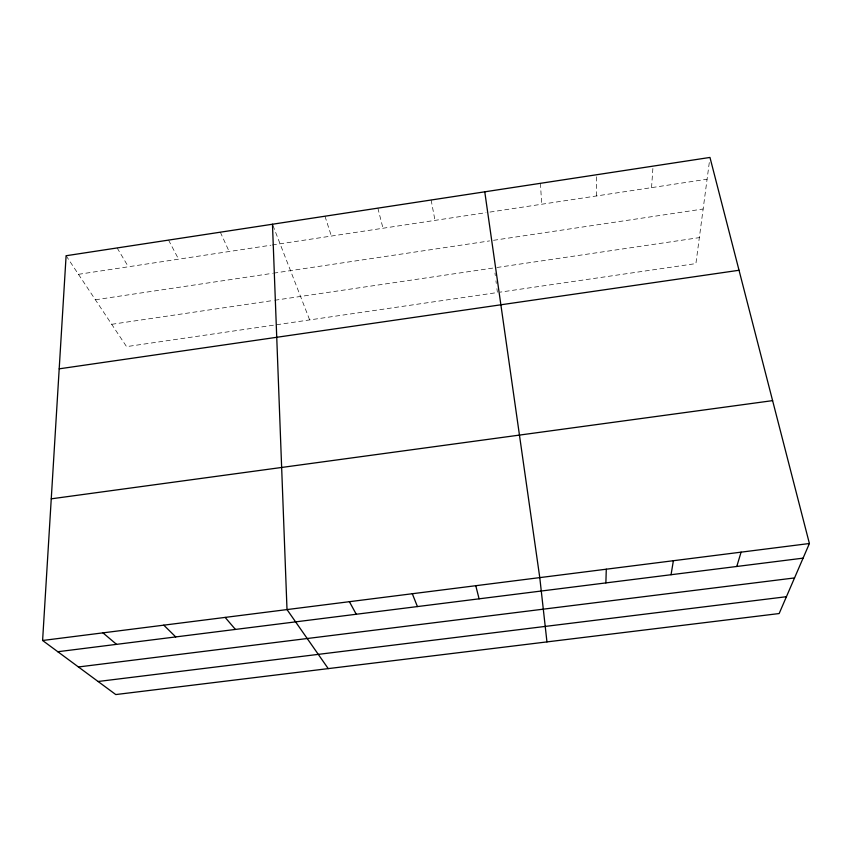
<?xml version="1.0" encoding="UTF-8"?>
<svg xmlns="http://www.w3.org/2000/svg" width="852" height="852" viewBox="0 0 852 852"><rect width="100%" height="100%" fill="white"/><g stroke="black" fill="none" stroke-linecap="round" stroke-linejoin="round"><path stroke-width="0.64" stroke-dasharray="4.26 3.19" d="M596.421 195.96L596.528 174.756M651.556 187.621L653.037 166.129M709.29 162.562L695.903 263.587L500.007 292.161M78.459 274.323L270.936 245.206M272.246 245.003L486.045 212.659M489.943 212.073L707.085 179.229M95.392 299.776L272.352 273.343M273.652 273.151L489.612 240.903M493.532 240.317L703.145 209.006M111.708 324.303L273.492 300.447M274.781 300.255L494.32 267.869M496.918 267.485L699.354 237.623M66.105 255.738L126.554 346.626L497.419 292.534L496.929 288.647M117.15 247.953L128.354 266.772M168.558 240.104L178.579 259.178M220.327 232.191L229.156 251.521M272.949 225.46L309.659 319.915M324.974 216.216L331.364 236.068M377.862 208.144L382.995 228.251M431.123 200.007L434.999 220.38M494.969 273.066L495.3 275.654M495.949 280.851L496.279 283.45M540.434 183.318L541.691 204.246"/><path stroke-width="1.28" d="M605.878 582.906L606.283 569.2M42.6 640.491L66.105 255.738L709.972 157.439L809.4 543.512L779.154 613.547L115.776 694.561L42.6 640.491L809.4 543.512M671.046 574.727L673.389 560.712M736.778 566.473L741.091 552.149M59.193 368.831L739.035 270.265M51.258 498.825L772.604 400.632M57.808 651.727L803.085 558.145M78.437 666.967L794.533 577.933M98.086 681.493L786.428 596.709M102.943 632.855L116.532 644.346M163.786 625.155L175.736 636.923M225.141 617.402L235.418 629.426M328.233 668.618L287.007 609.574L272.47 224.236M349.395 601.682L356.253 614.249M412.315 593.727L417.416 606.571M475.778 585.707L479.09 598.828M484.767 191.817L539.774 577.613L546.952 641.907"/></g></svg>
